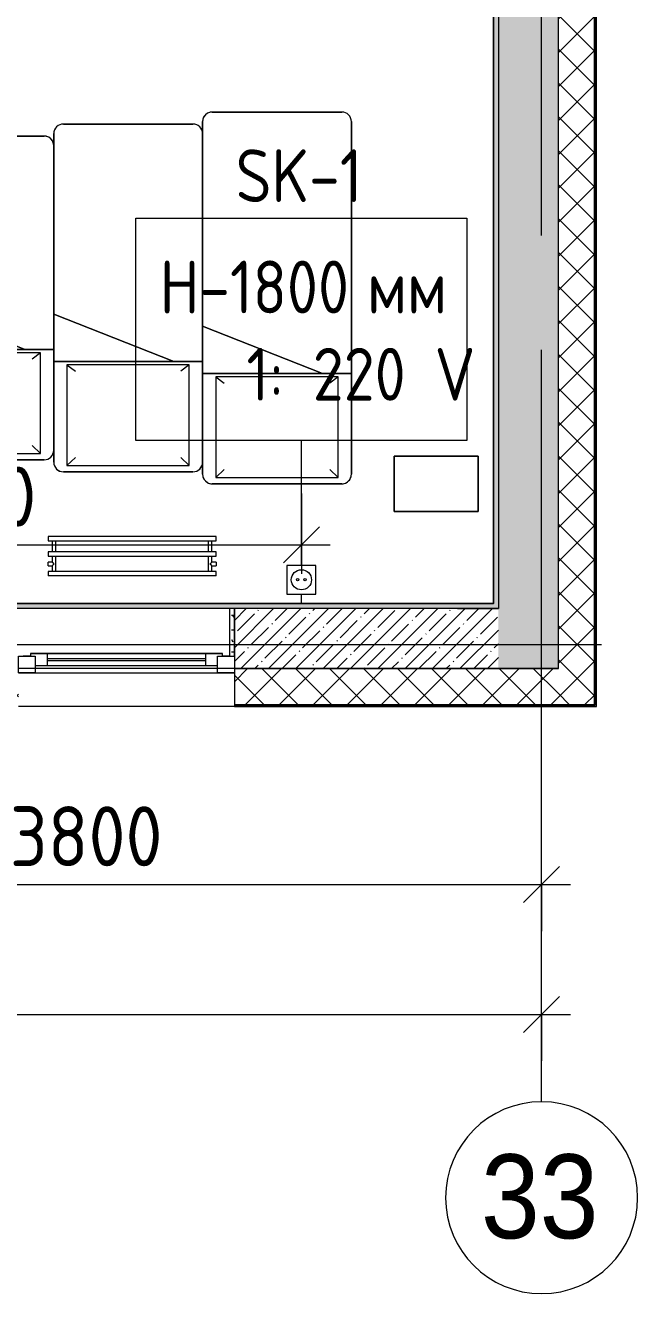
# Model space of a CAD drawing. Header units: millimetres. Extents: x 81609 to 272668, y -8553 to 29000.
# Drawn here: x 122859 to 125410, y -2706 to 2581 of the extents above; entities that cross this region are included whole.
import ezdxf

# ---------------------------------------------------------------- set-up
doc = ezdxf.new("R2010")
doc.units = ezdxf.units.MM
doc.linetypes.add('Осевая', pattern=[3175, 635, -476.25, 1587.5, -476.25])
for name, color, linetype, lineweight in [('A-ANNO-DIMS', 7, 'Continuous', 9), ('A-ANNO-DIMS-100', 7, 'Continuous', 9), ('A-DETL-GENF', 7, 'Continuous', 9), ('A-GLAZ', 7, 'Continuous', 9), ('A-GLAZ-1', 7, 'Continuous', 13), ('A-WALL', 7, 'Continuous', 9), ('E-ELEC-FIXT-IDEN', 7, 'Continuous', 9), ('I-WALL', 7, 'Continuous', 9), ('M-EQPM', 7, 'Continuous', 9), ('Оси', 7, 'Continuous', 9), ('Оси-1', 7, 'Continuous', 20), ('Оси-2', 7, 'Осевая', 9), ('Электрические приборы', 7, 'Continuous', 9)]:
    doc.layers.add(name, color=color, linetype=linetype, lineweight=lineweight)
for name, color, linetype, lineweight, true_color in [('A-WALL-1', 7, 'Continuous', 9, 0x3c3c3c), ('A-WALL-FNSH-1', 7, 'Continuous', 9, 0x3c3c3c), ('I-FURN-1', 7, 'Continuous', 9, 0xf0f0f0), ('Оси розеток', 7, 'Continuous', 9, 0xff1e23)]:
    doc.layers.add(name, color=color, linetype=linetype, lineweight=lineweight, true_color=true_color)
doc.styles.add('Arial', font='arial.ttf', dxfattribs={"width": 0.9, "height": 350})
doc.styles.add('GOST Common', font='GOST_Common.ttf', dxfattribs={"width": 0.9, "height": 220})
doc.styles.add('ISOCPEUR', font='isocpeur.ttf', dxfattribs={"width": 0.9, "height": 250})
doc.dimstyles.new('ISO-2_5_0_9К_БОЛЬШОЙ', dxfattribs={"dimscale": 304.8, "dimtxt": 248.995294, "dimasz": 0.492126, "dimexe": 0.393701, "dimexo": 0.984252, "dimgap": 0, "dimtad": 1, "dimdec": 0, "dimrnd": 10, "dimzin": 0, "dimdsep": 46, "dimtxsty": 'ISOCPEUR', "dimblk1": 'OBLIQUE', "dimblk2": 'OBLIQUE', "dimsah": 1, "dimcen": 0.09, "dimdle": 0.393701, "dimazin": 0, "dimtfac": 1, "dimtdec": 4, "dimtix": 1, "dimtmove": 0, "dimatfit": 3, "dimfxl": 1, "dimtvp": 1, "dimtolj": 1, "dimtzin": 0, "dimarcsym": 2})
pattern_1 = [(45, (0, 0), (-70.71068, 70.71068), []), (135, (0, 0), (-70.71068, -70.71068), [])]
pattern_2 = [(45, (0, 0), (-57.024626, 57.024626), []), (45, (57.025, 0), (-57.024626, 57.024626), [100.806, -20.161, 3.353, -16.808])]
pattern_3 = [(0, (0, 0), (121.92, 30.48), [10.058, -81.382, 10.058, -81.382, -487.68]), (0, (0, 0), (121.92, 30.48), [-182.88, 10.058, -172.822, 10.058, -81.382, -213.36]), (0, (0, 0), (121.92, 30.48), [-457.2, 10.058, -50.902, 10.058, -142.342]), (120, (45.72, 15.24), (-87.356454, 90.345817), [10.058, -81.382, 10.058, -81.382, -487.68]), (120, (45.72, 15.24), (-87.356454, 90.345817), [-182.88, 10.058, -172.822, 10.058, -81.382, -213.36]), (120, (45.72, 15.24), (-87.356454, 90.345817), [-457.2, 10.058, -50.902, 10.058, -142.342]), (240, (60.96, 76.2), (-34.563546, -120.825817), [10.058, -81.382, 10.058, -81.382, -487.68]), (240, (60.96, 76.2), (-34.563546, -120.825817), [-182.88, 10.058, -172.822, 10.058, -81.382, -213.36]), (240, (60.96, 76.2), (-34.563546, -120.825817), [-457.2, 10.058, -50.902, 10.058, -142.342])]

# ---------------------------------------------------------------- blocks, each defined once
blk = doc.blocks.new('120_Окно_СКБ_1Ст - 120_Окно_СКБ_1Ст 900х2500_h_ с форточкой-V4-План размещения напольных электротехнических лючков и розеток 2 этажа в осях 23-33')
at = {"layer": 'A-GLAZ'}
for p, q in [((450, -57), (-450, -57)), ((-430, -127), (-400, -127)), ((-330, -107), (330, -107)), ((330, -117), (-330, -117)), ((400, -127), (430, -127))]:
    blk.add_line(p, q, dxfattribs=at)
at = {"layer": 'A-GLAZ-1'}
for p, q in [((-450, -127), (-450, -57)), ((-450, -57), (-380, -57)), ((-380, -57), (-380, -127)), ((380, -87), (-380, -87)), ((-380, -87), (-380, -127)), ((-330, -137), (-330, -87)), ((330, -137), (330, -87)), ((380, -127), (380, -57)), ((380, -57), (450, -57)), ((380, -127), (380, -87)), ((450, -57), (450, -127)), ((-380, -127), (-450, -127)), ((-380, -127), (-400, -127)), ((-400, -127), (-400, -137)), ((-400, -137), (400, -137)), ((400, -137), (-400, -137)), ((450, -127), (380, -127)), ((400, -127), (380, -127)), ((400, -137), (400, -127))]:
    blk.add_line(p, q, dxfattribs=at)
blk = doc.blocks.new('Bed - Small Sizes - 1_118-V53-План размещения напольных электротехнических лючков и розеток 2 этажа в осях 23-33')
at = {"layer": 'I-FURN-1'}
for p, q in [((247.3, 0), (-292.7, 0)), ((-292.7, 0), (247.3, 0)), ((247.3, 0), (-292.7, 0)), ((-292.7, 0), (247.3, 0)), ((-332.7, -40), (-332.7, -460)), ((-332.7, -460), (-332.7, -40)), ((-332.7, -40), (-332.7, -460)), ((-332.7, -460), (-332.7, -40)), ((-277.5, -26.2), (-242.7, -60)), ((232.5, -26.2), (-277.5, -26.2)), ((-277.5, -26.2), (-277.5, -446.2)), ((232.5, -26.2), (-277.5, -26.2)), ((-277.5, -26.2), (-277.5, -446.2)), ((232.5, -26.2), (197.3, -60)), ((232.5, -446.2), (232.5, -26.2)), ((232.5, -446.2), (232.5, -26.2)), ((287.3, -460), (287.3, -40)), ((287.3, -40), (287.3, -90)), ((287.3, -90), (287.3, -40)), ((287.3, -40), (287.3, -90)), ((287.3, -90), (287.3, -460)), ((287.3, -510), (287.3, -90)), ((287.3, -90), (287.3, -510)), ((-277.5, -446.2), (-242.7, -420)), ((232.5, -446.2), (197.3, -420)), ((-332.7, -460), (-212.7, -460)), ((-212.7, -460), (-332.7, -460)), ((-332.7, -460), (-332.7, -1510)), ((-332.7, -1510), (-332.7, -460)), ((-332.7, -460), (-212.7, -460)), ((-277.5, -446.2), (232.5, -446.2)), ((-277.5, -446.2), (232.5, -446.2)), ((-212.7, -460), (287.3, -460)), ((287.3, -460), (-212.7, -460)), ((287.3, -460), (-212.7, -460)), ((-212.7, -460), (287.3, -657.7)), ((287.3, -657.7), (-212.7, -460)), ((-212.7, -460), (287.3, -460)), ((-212.7, -460), (287.3, -657.7)), ((-212.7, -460), (287.3, -460)), ((287.3, -657.7), (287.3, -460)), ((287.3, -460), (287.3, -510)), ((287.3, -510), (287.3, -657.7)), ((287.3, -657.7), (287.3, -510)), ((287.3, -510), (287.3, -657.7)), ((287.3, -1510), (287.3, -657.7)), ((287.3, -657.7), (287.3, -1460)), ((287.3, -1460), (287.3, -1510)), ((-292.7, -1550), (247.3, -1550)), ((247.3, -1550), (-292.7, -1550))]:
    blk.add_line(p, q, dxfattribs=at)
for centre, start, end in [((-292.7, -40), 90, 180), ((-292.7, -40), 90, 180), ((247.3, -40), 360, 90), ((247.3, -40), 75, 90), ((-292.7, -40), 90, 180), ((-292.7, -40), 150, 180), ((-292.7, -40), 120, 150), ((-292.7, -40), 105, 120), ((-292.7, -40), 90, 105), ((247.3, -40), 75, 90), ((247.3, -40), 0, 90), ((247.3, -40), 60, 75), ((247.3, -40), 60, 75), ((247.3, -40), 0, 60), ((247.3, -40), 0, 60), ((-292.7, -1510), 180, 270), ((-292.7, -1510), 180, 270), ((247.3, -1510), 270, 360), ((247.3, -1510), 300, 0), ((247.3, -1510), 270, 300)]:
    blk.add_arc(centre, 40, start, end, dxfattribs=at)
blk = doc.blocks.new('Bed - Small Sizes - Single 5-V54-План размещения напольных электротехнических лючков и розеток 2 этажа в осях 23-33')
at = {"layer": 'I-FURN-1'}
for p, q in [((247.3, 0), (-292.7, 0)), ((-292.7, 0), (247.3, 0)), ((247.3, 0), (-292.7, 0)), ((-292.7, 0), (247.3, 0)), ((-332.7, -40), (-332.7, -410)), ((-332.7, -460), (-332.7, -40)), ((-332.7, -40), (-332.7, -460)), ((-332.7, -460), (-332.7, -40)), ((-277.5, -26.2), (-242.7, -60)), ((232.5, -26.2), (-277.5, -26.2)), ((-277.5, -26.2), (-277.5, -446.2)), ((232.5, -26.2), (-277.5, -26.2)), ((-277.5, -26.2), (-277.5, -446.2)), ((232.5, -26.2), (197.3, -60)), ((232.5, -446.2), (232.5, -26.2)), ((232.5, -446.2), (232.5, -26.2)), ((287.3, -460), (287.3, -40)), ((287.3, -40), (287.3, -90)), ((287.3, -90), (287.3, -40)), ((287.3, -40), (287.3, -90)), ((287.3, -90), (287.3, -460)), ((287.3, -510), (287.3, -90)), ((287.3, -90), (287.3, -510)), ((-332.7, -410), (-332.7, -460)), ((-277.5, -446.2), (-242.7, -420)), ((232.5, -446.2), (197.3, -420)), ((-332.7, -460), (-212.7, -460)), ((-212.7, -460), (-332.7, -460)), ((-332.7, -460), (-332.7, -607.7)), ((-332.7, -607.7), (-332.7, -460)), ((-332.7, -460), (-212.7, -460)), ((-277.5, -446.2), (232.5, -446.2)), ((-277.5, -446.2), (232.5, -446.2)), ((-212.7, -460), (287.3, -460)), ((287.3, -460), (-212.7, -460)), ((287.3, -460), (-212.7, -460)), ((-212.7, -460), (287.3, -657.7)), ((287.3, -657.7), (-212.7, -460)), ((-212.7, -460), (287.3, -460)), ((-212.7, -460), (287.3, -657.7)), ((-212.7, -460), (287.3, -460)), ((287.3, -657.7), (287.3, -460)), ((287.3, -460), (287.3, -510)), ((287.3, -510), (287.3, -657.7)), ((287.3, -657.7), (287.3, -510)), ((287.3, -510), (287.3, -657.7)), ((-332.7, -607.7), (-332.7, -1410)), ((-332.7, -1410), (-332.7, -607.7)), ((287.3, -1410), (287.3, -657.7)), ((287.3, -657.7), (287.3, -1360)), ((287.3, -1360), (287.3, -1410)), ((-292.7, -1450), (247.3, -1450)), ((247.3, -1450), (-292.7, -1450))]:
    blk.add_line(p, q, dxfattribs=at)
for centre, start, end in [((-292.7, -40), 90, 180), ((-292.7, -40), 90, 180), ((247.3, -40), 360, 90), ((247.3, -40), 0, 90), ((-292.7, -40), 90, 180), ((-292.7, -40), 90, 180), ((247.3, -40), 0, 90), ((247.3, -40), 0, 90), ((-292.7, -1410), 180, 270), ((-292.7, -1410), 180, 270), ((247.3, -1410), 270, 0), ((247.3, -1410), 270, 0)]:
    blk.add_arc(centre, 40, start, end, dxfattribs=at)
blk = doc.blocks.new('Bed - Small Sizes - Single 6-V55-План размещения напольных электротехнических лючков и розеток 2 этажа в осях 23-33')
at = {"layer": 'I-FURN-1'}
for p, q in [((247.3, 0), (-292.7, 0)), ((-292.7, 0), (247.3, 0)), ((247.3, 0), (-292.7, 0)), ((-292.7, 0), (247.3, 0)), ((-332.7, -40), (-332.7, -410)), ((-332.7, -460), (-332.7, -40)), ((-332.7, -40), (-332.7, -460)), ((-332.7, -460), (-332.7, -40)), ((-277.5, -26.2), (-242.7, -60)), ((232.5, -26.2), (-277.5, -26.2)), ((-277.5, -26.2), (-277.5, -446.2)), ((232.5, -26.2), (-277.5, -26.2)), ((-277.5, -26.2), (-277.5, -446.2)), ((232.5, -26.2), (197.3, -60)), ((232.5, -446.2), (232.5, -26.2)), ((232.5, -446.2), (232.5, -26.2)), ((287.3, -460), (287.3, -40)), ((287.3, -40), (287.3, -460)), ((287.3, -657.7), (287.3, -40)), ((287.3, -40), (287.3, -657.7)), ((-332.7, -410), (-332.7, -460)), ((-277.5, -446.2), (-242.7, -420)), ((232.5, -446.2), (197.3, -420)), ((-332.7, -460), (-212.7, -460)), ((-212.7, -460), (-332.7, -460)), ((-332.7, -460), (-332.7, -607.7)), ((-332.7, -607.7), (-332.7, -460)), ((-332.7, -460), (-212.7, -460)), ((-277.5, -446.2), (232.5, -446.2)), ((-277.5, -446.2), (232.5, -446.2)), ((-212.7, -460), (287.3, -460)), ((287.3, -460), (-212.7, -460)), ((287.3, -460), (-212.7, -460)), ((-212.7, -460), (287.3, -657.7)), ((287.3, -657.7), (-212.7, -460)), ((-212.7, -460), (287.3, -460)), ((-212.7, -460), (287.3, -657.7)), ((-212.7, -460), (287.3, -460)), ((287.3, -657.7), (287.3, -460)), ((287.3, -460), (287.3, -657.7)), ((-332.7, -607.7), (-332.7, -1310)), ((-332.7, -1310), (-332.7, -607.7)), ((287.3, -1310), (287.3, -657.7)), ((287.3, -657.7), (287.3, -1310)), ((-292.7, -1350), (247.3, -1350)), ((247.3, -1350), (-292.7, -1350))]:
    blk.add_line(p, q, dxfattribs=at)
for centre, start, end in [((-292.7, -40), 90, 180), ((-292.7, -40), 90, 180), ((247.3, -40), 360, 90), ((247.3, -40), 0, 90), ((-292.7, -40), 90, 180), ((-292.7, -40), 90, 180), ((247.3, -40), 0, 90), ((247.3, -40), 0, 90), ((-292.7, -1310), 180, 270), ((-292.7, -1310), 180, 240), ((247.3, -1310), 270, 0), ((247.3, -1310), 270, 0), ((-292.7, -1310), 240, 270)]:
    blk.add_arc(centre, 40, start, end, dxfattribs=at)
blk = doc.blocks.new('Блок Розеток и Выключателей - Блок Розеток и Выключателей_SK1-V145-План размещения напольных электротехнических лючков и розеток 2 этажа в осях 23-33')
at = {"layer": 'A-DETL-GENF'}
for p, q in [((60, 160), (-60, 160)), ((-60, 160), (-60, 40)), ((60, 40), (60, 160)), ((-60, 40), (60, 40))]:
    blk.add_line(p, q, dxfattribs=at)
for centre, radius in [((0, 100), 42), ((-15.6, 100), 4.8), ((15.6, 100), 4.8)]:
    blk.add_circle(centre, radius, dxfattribs=at)
at = {"layer": 'Оси розеток'}
blk.add_line((0, 0), (0, 40), dxfattribs=at)
blk = doc.blocks.new('radiator_prado_classic_z_tip_30_po exemplyaru - Classic Z Тип 30-300-31134001-План размещения напольных электротехнических лючков и розеток 2 этажа в осях 23-33')
at = {"layer": 'M-EQPM'}
for p, q in [((0, 228), (0, 210)), ((700, 228), (0, 228)), ((700, 210), (700, 228)), ((0, 210), (700, 210)), ((700, 164), (0, 164)), ((0, 164), (0, 146)), ((17.5, 210), (17.5, 164)), ((32.5, 164), (32.5, 210)), ((667.5, 210), (667.5, 164)), ((682.5, 164), (682.5, 210)), ((700, 146), (700, 164)), ((0, 146), (700, 146)), ((17.5, 121.5), (0, 121.5)), ((17.5, 121.5), (0, 121.5)), ((0, 121.5), (0, 121.2)), ((0, 106.5), (0, 121.5)), ((0, 121.2), (0, 121.2)), ((0, 106.8), (0, 106.5)), ((0, 106.8), (0, 106.8)), ((0, 106.5), (17.5, 106.5)), ((0, 106.5), (17.5, 106.5)), ((17.5, 146), (17.5, 121.5)), ((17.5, 106.5), (17.5, 82)), ((32.5, 82), (32.5, 146)), ((667.5, 146), (667.5, 82)), ((682.5, 121.5), (682.5, 146)), ((700, 121.5), (682.5, 121.5)), ((700, 121.5), (682.5, 121.5)), ((682.5, 82), (682.5, 106.5)), ((682.5, 106.5), (700, 106.5)), ((682.5, 106.5), (700, 106.5)), ((700, 121.5), (700, 106.5)), ((700, 121.2), (700, 121.5)), ((700, 121.5), (700, 121.2)), ((700, 121.2), (700, 121.5)), ((700, 106.5), (700, 106.8)), ((700, 106.8), (700, 106.5)), ((700, 106.5), (700, 106.8)), ((700, 82), (0, 82)), ((0, 82), (0, 64)), ((700, 64), (0, 64)), ((700, 64), (700, 82))]:
    blk.add_line(p, q, dxfattribs=at)
for points, knots in [([(25, 114), (24.5, 114.5), (23.6, 115.4), (22.4, 116.6), (21.6, 117.4), (21.1, 117.9), (20.8, 118.2), (20.5, 118.5), (20.2, 118.8), (19.8, 119.1), (19.6, 119.4), (19.3, 119.7), (19, 120), (18.7, 120.3), (18.5, 120.5), (18.3, 120.7), (18.1, 120.9), (17.9, 121.1), (17.8, 121.2), (17.7, 121.3), (17.5, 121.5), (17.5, 121.5), (17.5, 121.5)], [0, 0, 0, 0, 0.142857, 0.285714, 0.357143, 0.392857, 0.428571, 0.464286, 0.5, 0.535714, 0.571429, 0.607143, 0.642857, 0.678571, 0.714286, 0.75, 0.785714, 0.821429, 0.857143, 0.892857, 0.928571, 1, 1, 1, 1]), ([(17.5, 106.5), (17.5, 106.5), (17.5, 106.5), (17.7, 106.7), (17.8, 106.8), (17.9, 106.9), (18.1, 107.1), (18.3, 107.3), (18.5, 107.5), (18.7, 107.7), (19, 108), (19.3, 108.3), (19.6, 108.6), (19.8, 108.9), (20.3, 109.3), (20.7, 109.7), (21.1, 110.1), (21.6, 110.6), (22.4, 111.4), (23.6, 112.6), (24.5, 113.5), (25, 114)], [0, 0, 0, 0, 0.071429, 0.107143, 0.142857, 0.178571, 0.214286, 0.25, 0.285714, 0.321429, 0.357143, 0.392857, 0.428571, 0.464286, 0.5, 0.571429, 0.607143, 0.642857, 0.714286, 0.857143, 1, 1, 1, 1]), ([(675, 114), (675.5, 114.5), (676.4, 115.4), (677.6, 116.6), (678.4, 117.4), (678.9, 117.9), (679.2, 118.2), (679.5, 118.5), (679.8, 118.8), (680.1, 119.2), (680.4, 119.4), (680.7, 119.7), (681, 120), (681.3, 120.3), (681.5, 120.5), (681.7, 120.7), (681.9, 120.9), (682.1, 121.1), (682.2, 121.2), (682.3, 121.3), (682.5, 121.5), (682.5, 121.5), (682.5, 121.5)], [0, 0, 0, 0, 0.142857, 0.285714, 0.357143, 0.392857, 0.428571, 0.464286, 0.5, 0.535714, 0.571429, 0.607143, 0.642857, 0.678571, 0.714286, 0.75, 0.785714, 0.821429, 0.857143, 0.892857, 0.928571, 1, 1, 1, 1]), ([(682.5, 106.5), (682.5, 106.5), (682.5, 106.5), (682.3, 106.7), (682.2, 106.8), (682.1, 106.9), (681.9, 107.1), (681.7, 107.3), (681.5, 107.5), (681.3, 107.7), (681, 108), (680.7, 108.3), (680.4, 108.6), (680.1, 108.8), (679.7, 109.3), (679.3, 109.7), (678.9, 110.1), (678.4, 110.6), (677.6, 111.4), (676.4, 112.6), (675.5, 113.5), (675, 114)], [0, 0, 0, 0, 0.071429, 0.107143, 0.142857, 0.178571, 0.214286, 0.25, 0.285714, 0.321429, 0.357143, 0.392857, 0.428571, 0.464286, 0.5, 0.571429, 0.607143, 0.642857, 0.714286, 0.857143, 1, 1, 1, 1])]:
    blk.add_open_spline(points, degree=3, knots=knots, dxfattribs=at)
blk = doc.blocks.new('Ось сетки - D8-29747960-План размещения напольных электротехнических лючков и розеток 2 этажа в осях 23-33')
at = {"layer": 'Оси-1'}
for start, end in [(360, 180), (180, 360)]:
    blk.add_arc((0, 0), 4, start, end, dxfattribs=at)
blk = doc.blocks.new('DIMBLOCK25-План размещения напольных электротехнических лючков и розеток 2 этажа в осях 23-33')
at = {"layer": 'A-ANNO-DIMS-100'}
for p, q in [((121210, -1195), (121210, -881.1)), ((125010, -1195), (125010, -881.1)), ((121210, -1001.1), (125130, -1001.1)), ((121210, -1001.1), (121210, -1195)), ((125010, -1001.1), (125010, -1195))]:
    blk.add_line(p, q, dxfattribs=at)
at = {"layer": 'A-ANNO-DIMS-100', "lineweight": 20}
for p, q in [((121210, -1001.1), (121285, -926.1)), ((125010, -1001.1), (125085, -926.1)), ((121210, -1001.1), (121135, -1076.1)), ((125010, -1001.1), (124935, -1076.1))]:
    blk.add_line(p, q, dxfattribs=at)
at = {"layer": 'A-ANNO-DIMS-100', "color": 0, "insert": (122794, -674.4), "char_height": 250, "width": 758.478, "attachment_point": 1, "line_spacing_factor": 1.149209, "style": 'ISOCPEUR'}
blk.add_mtext('3800', dxfattribs=at)
blk = doc.blocks.new('_Oblique')
at = {"color": 0, "linetype": 'ByBlock', "lineweight": -2}
blk.add_line((-0.5, -0.5), (0.5, 0.5), dxfattribs=at)
blk = doc.blocks.new('DIMBLOCK26-План размещения напольных электротехнических лючков и розеток 2 этажа в осях 23-33')
at = {"layer": 'A-ANNO-DIMS-100'}
for p, q in [((84560, -1736.1), (84560, -1422.2)), ((125010, -1736.1), (125010, -1422.2)), ((84440, -1542.2), (125130, -1542.2)), ((84560, -1542.2), (84560, -1736.1)), ((125010, -1542.2), (125010, -1736.1))]:
    blk.add_line(p, q, dxfattribs=at)
at = {"layer": 'A-ANNO-DIMS-100', "lineweight": 20}
for p, q in [((84560, -1542.2), (84635, -1467.2)), ((125010, -1542.2), (125085, -1467.2)), ((84560, -1542.2), (84485, -1617.2)), ((125010, -1542.2), (124935, -1617.2))]:
    blk.add_line(p, q, dxfattribs=at)
at = {"layer": 'A-ANNO-DIMS-100', "color": 0, "insert": (104366, -1215.6), "char_height": 250, "width": 1005.558, "attachment_point": 1, "line_spacing_factor": 1.149209, "style": 'ISOCPEUR'}
blk.add_mtext('40450', dxfattribs=at)
blk = doc.blocks.new('DIMBLOCK39-План размещения напольных электротехнических лючков и розеток 2 этажа в осях 23-33')
at = {"layer": 'A-ANNO-DIMS-100'}
for p, q in [((124009.1, 630), (124009.1, 295.1)), ((124009.1, 415.1), (124009.1, 630)), ((121151, 220), (121151, 535.1)), ((121031, 415.1), (124129.1, 415.1)), ((121151, 415.1), (121151, 220))]:
    blk.add_line(p, q, dxfattribs=at)
at = {"layer": 'A-ANNO-DIMS-100', "lineweight": 20}
for p, q in [((121151, 415.1), (121226, 490.1)), ((124009.1, 415.1), (124084.1, 490.1)), ((121151, 415.1), (121076, 340.1)), ((124009.1, 415.1), (123934.1, 340.1))]:
    blk.add_line(p, q, dxfattribs=at)
at = {"layer": 'A-ANNO-DIMS-100', "color": 0, "insert": (122264, 741.7), "char_height": 250, "width": 758.478, "attachment_point": 1, "line_spacing_factor": 1.149209, "style": 'ISOCPEUR'}
blk.add_mtext('2860', dxfattribs=at)

msp = doc.modelspace()

# ---------------------------------------------------------------- hatches: boundary and pattern name
at = {"layer": 'A-WALL'}
h = msp.add_hatch(dxfattribs=at)
h.set_pattern_fill('FP_1', color=256, style=0, pattern_type=2)
h.set_pattern_definition(pattern_1)
h.paths.add_polyline_path([(125230, -250), (125230, 7700), (125080, 7698.9), (125080, -250)])
h.paths.add_polyline_path([(125080, 10000), (125230, 10000), (125230, 11920), (125080, 11920), (125080, 10307.2)])
h.paths.add_polyline_path([(125230, 13120), (125230, 21400), (125080, 21400), (125080, 13120)])
h = msp.add_hatch(dxfattribs=at)
h.set_pattern_fill('FP_1', color=256, style=0, pattern_type=2)
h.set_pattern_definition(pattern_1)
h.paths.add_polyline_path([(125080, -250), (125080, -100), (123730, -100), (123730, -250)])
h.paths.add_polyline_path([(122830, -250), (122830, -100), (122030, -100), (122030, -250)])
h.paths.add_polyline_path([(120773.4, -250), (121130, -250), (121130, -100), (120230, -100), (120230, -250)])
h.paths.add_polyline_path([(117930, -250), (119330, -250), (119330, -100), (117930, -100), (117930, -126)])
h.paths.add_polyline_path([(115630, -250), (115630, -100), (114580, -100), (114580, -250), (115595.7, -250)])
h.paths.add_polyline_path([(112530, -250), (113680, -250), (113680, -100), (112530, -100), (112530, -126)])
h.paths.add_polyline_path([(110230, -250), (110230, -100), (108930, -100), (108930, -250)])
h.paths.add_polyline_path([(107130, -250), (108030, -250), (108030, -100), (107130, -100), (107130, -126)])
h.paths.add_polyline_path([(104830, -250), (104830, -100), (103780, -100), (103780, -250)])
h.paths.add_polyline_path([(102880, -250), (102880, -100), (100830, -100), (100830, -250)])
h.paths.add_polyline_path([(99930, -250), (99930, -100), (95680, -100), (95680, -250)])
h.paths.add_polyline_path([(93630, -250), (94780, -250), (94780, -100), (93630, -100), (93630, -126)])
h.paths.add_polyline_path([(92730, -250), (92730, -100), (91930, -100), (91930, -250)])
h.paths.add_polyline_path([(91030, -250), (91030, -100), (89210, -100), (89210, -250), (89707.4, -250)])
at = {"layer": 'I-WALL'}
h = msp.add_hatch(dxfattribs=at)
h.set_pattern_fill('FP_41', color=256, style=0, pattern_type=2)
h.set_pattern_definition(pattern_3)
h.paths.add_polyline_path([(124810, 170), (124830, 170), (124830, 9980), (124810, 9980), (124810, 171)])
h = msp.add_hatch(dxfattribs=at)
h.set_pattern_fill('FP_2', color=256, style=0, pattern_type=2)
h.set_pattern_definition(pattern_2)
h.paths.add_polyline_path([(125080, -100), (125080, 7700), (124830, 7698.9), (124830, -100)])
h = msp.add_hatch(dxfattribs=at)
h.set_pattern_fill('FP_41', color=256, style=0, pattern_type=2)
h.set_pattern_definition(pattern_3)
h.paths.add_polyline_path([(123524, 150), (124830, 150), (124830, 170), (121130, 170), (121130, 150), (123362.2, 150)])
h = msp.add_hatch(dxfattribs=at)
h.set_pattern_fill('FP_41', color=256, style=0, pattern_type=2)
h.set_pattern_definition(pattern_3)
h.paths.add_polyline_path([(123730, -48), (123730, 150), (123710, 150), (123710, -48)])
h = msp.add_hatch(dxfattribs=at)
h.set_pattern_fill('FP_2', color=256, style=0, pattern_type=2)
h.set_pattern_definition(pattern_2)
h.paths.add_polyline_path([(124830, -100), (124830, 150), (123730, 150), (123730, -100), (124656.6, -100)])

# ---------------------------------------------------------------- linework, layer by layer
at = {"layer": 'A-WALL'}
for p, q in [((124810, 170), (124810, 9980)), ((124830, 9980), (124830, 150)), ((125230, -250), (125230, 7700)), ((125233, -253), (125233, 7700)), ((124830, 150), (123730, 150)), ((124659.5, 150), (124830, 150)), ((123730, -258), (122830, -258)), ((123730, -250), (125230, -250)), ((123730, -253), (125233, -253))]:
    msp.add_line(p, q, dxfattribs=at)
at = {"layer": 'A-WALL-1'}
for p, q in [((125080, -100), (125080, 7700)), ((124810, 170), (121130, 170)), ((124659.5, 150), (121130, 150)), ((123730, 150), (123710, 150)), ((123710, 150), (123710, -48)), ((123730, 150), (123730, -250)), ((123730, -48), (123730, 150)), ((123710, -48), (123730, -48)), ((125080, -100), (123730, -100)), ((123730, -100), (125080, -100))]:
    msp.add_line(p, q, dxfattribs=at)
at = {"layer": 'A-WALL-FNSH-1'}
for p, q in [((124809, 7698.9), (124809, 171)), ((125238, -258), (125238, 7700)), ((124809, 171), (121155, 171)), ((123710, 150), (123709, 150)), ((123709, 150), (123709, -48)), ((123709, -48), (123710, -48)), ((123730, -250), (123730, -258)), ((123730, -258), (125238, -258))]:
    msp.add_line(p, q, dxfattribs=at)
at = {"layer": 'E-ELEC-FIXT-IDEN'}
msp.add_line((124009.1, 330), (124009.1, 850.1), dxfattribs=at)
at = {"layer": 'E-ELEC-FIXT-IDEN', "flags": 128}
msp.add_lwpolyline([(123319.6, 1778.1), (124698.6, 1778.1), (124698.6, 850.1), (123319.6, 850.1)], close=True, dxfattribs=at)
at = {"layer": 'I-FURN-1'}
for p, q in [((124745, 785), (124395, 785)), ((124395, 785), (124395, 555)), ((124395, 555), (124395, 785)), ((124395, 785), (124745, 785)), ((124745, 555), (124745, 785)), ((124745, 785), (124745, 555)), ((124395, 555), (124745, 555)), ((124745, 555), (124395, 555))]:
    msp.add_line(p, q, dxfattribs=at)
at = {"layer": 'I-WALL'}
msp.add_line((123730, -100), (122830, -100), dxfattribs=at)
at = {"layer": 'Оси'}
for p, q in [((125010, -1906.3), (125010, 593.7)), ((122760, 0), (125260, 0))]:
    msp.add_line(p, q, dxfattribs=at)
at = {"layer": 'Оси-2'}
msp.add_line((125010, 593.7), (125010, 19415.1), dxfattribs=at)

# ---------------------------------------------------------------- block references
at = {"layer": 'A-GLAZ', "rotation": 180}
msp.add_blockref('120_Окно_СКБ_1Ст - 120_Окно_СКБ_1Ст 900х2500_h_ с форточкой-V4-План размещения напольных электротехнических лючков и розеток 2 этажа в осях 23-33', (123280, -175), dxfattribs=at)
at = {"layer": 'I-FURN-1', "rotation": 180}
for name, p in [('Bed - Small Sizes - Single 5-V54-План размещения напольных электротехнических лючков и розеток 2 этажа в осях 23-33', (123264.6, 720)), ('Bed - Small Sizes - 1_118-V53-План размещения напольных электротехнических лючков и розеток 2 этажа в осях 23-33', (123884.6, 670)), ('Bed - Small Sizes - Single 6-V55-План размещения напольных электротехнических лючков и розеток 2 этажа в осях 23-33', (122644.6, 770))]:
    msp.add_blockref(name, p, dxfattribs=at)
at = {"layer": 'M-EQPM'}
msp.add_blockref('radiator_prado_classic_z_tip_30_po exemplyaru - Classic Z Тип 30-300-31134001-План размещения напольных электротехнических лючков и розеток 2 этажа в осях 23-33', (122953.7, 222), dxfattribs=at)
at = {"layer": 'Оси-1', "xscale": 99.99999999999993, "yscale": 99.99999999999993, "zscale": 99.99999999999993}
msp.add_blockref('Ось сетки - D8-29747960-План размещения напольных электротехнических лючков и розеток 2 этажа в осях 23-33', (125010, -2306.3), dxfattribs=at)
at = {"layer": 'Электрические приборы'}
msp.add_blockref('Блок Розеток и Выключателей - Блок Розеток и Выключателей_SK1-V145-План размещения напольных электротехнических лючков и розеток 2 этажа в осях 23-33', (124009.1, 170), dxfattribs=at)

# ---------------------------------------------------------------- texts
at = {"layer": 'E-ELEC-FIXT-IDEN', "char_height": 220, "attachment_point": 1, "style": 'GOST Common'}
for s, insert, width in [('SK-1', (123735.5, 2064.5), 656.582), ('H-1800 ', (123419.6, 1600.5), 1046.202), ('мм', (124282.8, 1600.5), 375.19), ('   1: 220 V', (123419.6, 1236.7), 1291.519)]:
    msp.add_mtext(s, dxfattribs=dict(at, insert=insert, width=width))
at = {"layer": 'Оси', "insert": (124757.4, -2125.6), "char_height": 350, "width": 606.076, "attachment_point": 1, "style": 'Arial'}
msp.add_mtext('33', dxfattribs=at)

# ---------------------------------------------------------------- dimensions: what is measured, and where the dimension line sits
at = {"layer": 'A-ANNO-DIMS'}
for base, p1, p2, override, picture, middle in [((124009.1, 415.1), (121151, 520), (124009.1, 330), {"dimpost": '<>', "dimfxl": 2864.404614}, 'DIMBLOCK39-План размещения напольных электротехнических лючков и розеток 2 этажа в осях 23-33', (122580, 540.1)), ((125010, -1001.1), (121210, -895), (125010, -895), {"dimpost": '<>', "dimfxl": 3800}, 'DIMBLOCK25-План размещения напольных электротехнических лючков и розеток 2 этажа в осях 23-33', (123110, -876.1)), ((125010, -1542.2), (84560, -1436.1), (125010, -1436.1), {"dimpost": '<>', "dimfxl": 40450}, 'DIMBLOCK26-План размещения напольных электротехнических лючков и розеток 2 этажа в осях 23-33', (104785, -1417.2))]:
    dim = msp.add_linear_dim(base=base, p1=p1, p2=p2, dimstyle='ISO-2_5_0_9К_БОЛЬШОЙ', override=override, dxfattribs=at)
    dim.commit()
    dim.dimension.update_dxf_attribs({"geometry": picture, "text_midpoint": middle})

doc.saveas('drawing.dxf')
